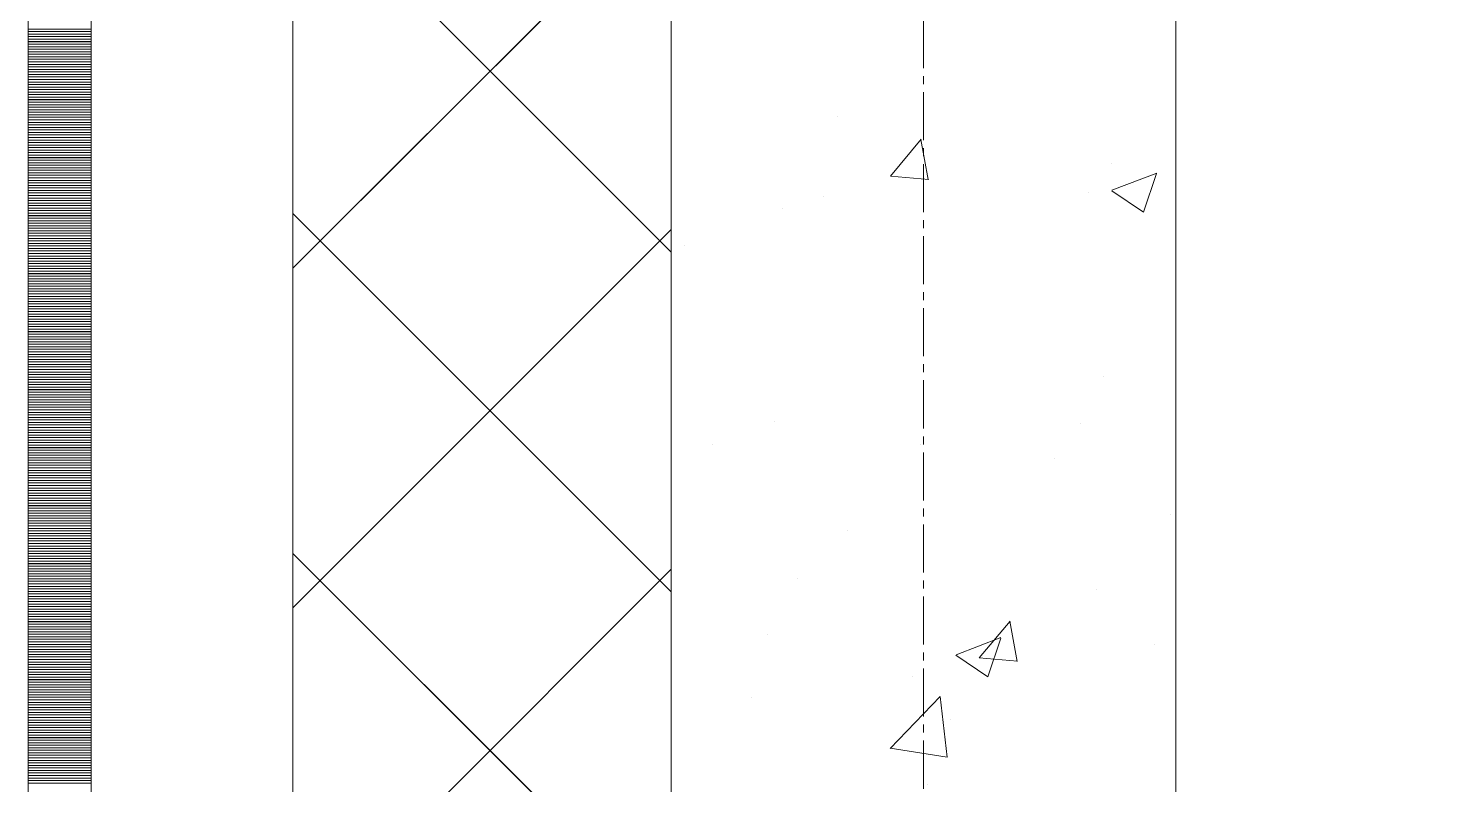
# Model space of a CAD drawing. Header units: millimetres. Extents: x 470010 to 1231400, y -134005 to 421770.
# Drawn here: x 806168 to 806726, y 166480 to 166780 of the extents above; entities that cross this region are included whole.
import ezdxf
from ezdxf.enums import TextEntityAlignment as Align

# ---------------------------------------------------------------- set-up
doc = ezdxf.new("R2010")
doc.units = ezdxf.units.MM
doc.linetypes.add('CENTER2', pattern=[28.575, 19.05, -3.175, 3.175, -3.175])
doc.linetypes.add('DASHED', pattern=[19.05, 12.7, -6.35])
doc.layers.get('Defpoints').update_dxf_attribs({"color": 140})
doc.layers.add('АР_Делит', color=120, linetype='Continuous', lineweight=0, plot=False)
for name, color, linetype, lineweight in [('АР_Стены ПЕНОблок', 52, 'Continuous', 20), ('АР_Тонкая', 254, 'Continuous', 5), ('АР_Утеплитель', 31, 'Continuous', 0), ('АР_Штриховка', 8, 'Continuous', 0)]:
    doc.layers.add(name, color=color, linetype=linetype, lineweight=lineweight)
doc.layers.add('РД_Оси_100', color=7, linetype='Continuous', lineweight=0, true_color=0x525252)
doc.styles.add('style1', font='ARIALN.TTF')

# ---------------------------------------------------------------- blocks, each defined once
blk = doc.blocks.new('СОШ_2200_АР_ОСИ_М100_28.05.24')
at = {"layer": 'АР_Делит', "color": 251, "linetype": 'DASHED', "true_color": 0x636466}
blk.add_lwpolyline([(114955, 135155), (114955, -355), (93595.036, -355), (93595.036, 13855), (94145, 13855), (94145, 68320), (66055, 68320), (66055, 13857.73), (83455, 13857.73), (83455, -355), (45245, -355), (45245, 13145), (44695, 13145), (44695, 26755), (45245, 26755), (45245, 68320), (20455, 68320), (20455, 26755), (27955, 26755), (27955, 13145), (-355, 13145), (-355, 100855)], dxfattribs=at)
at = {"layer": 'РД_Оси_100', "color": 251, "linetype": 'CENTER2', "true_color": 0x636466}
blk.add_line((0, -6155), (0, 139938.679), dxfattribs=at)
blk = doc.blocks.new('A$C9108343f')
at = {"layer": 'АР_Стены ПЕНОблок', "color": 18, "linetype": 'Continuous', "lineweight": 20, "true_color": 0x000000}
for p, q in [((140704.09, 313879.49), (140704.09, 237679.49)), ((140904.09, 237679.49), (140904.09, 313879.49))]:
    blk.add_line(p, q, dxfattribs=at)
at = {"layer": 'АР_Тонкая', "color": 18, "linetype": 'Continuous', "lineweight": 5, "true_color": 0x000000}
for p, q in [((140449.09, 313879.49), (140449.09, 237679.49)), ((140474.09, 313879.49), (140474.09, 237679.49)), ((140474.09, 237679.49), (140474.09, 313879.49)), ((140554.09, 237679.49), (140554.09, 313879.49))]:
    blk.add_line(p, q, dxfattribs=at)
at = {"layer": 'АР_Утеплитель', "color": 18, "linetype": 'Continuous', "lineweight": 0, "true_color": 0x000000}
for p, q in [((140554.09, 313879.49), (140554.09, 237679.49)), ((140704.09, 237679.49), (140704.09, 313879.49))]:
    blk.add_line(p, q, dxfattribs=at)
at = {"layer": 'АР_Штриховка', "color": 18, "linetype": 'Continuous', "lineweight": 0, "true_color": 0x000000}
for p, q in [((140704.09, 267057.74), (140554.09, 267207.74)), ((140554.09, 267051.45), (140704.09, 267201.45)), ((140449.09, 267146.24), (140474.09, 267146.24)), ((140449.09, 267145.24), (140474.09, 267145.24)), ((140449.09, 267144.24), (140474.09, 267144.24)), ((140449.09, 267143.24), (140474.09, 267143.24)), ((140449.09, 267142.24), (140474.09, 267142.24)), ((140449.09, 267141.24), (140474.09, 267141.24)), ((140449.09, 267140.24), (140474.09, 267140.24)), ((140449.09, 267139.24), (140474.09, 267139.24)), ((140449.09, 267138.24), (140474.09, 267138.24)), ((140449.09, 267137.24), (140474.09, 267137.24)), ((140449.09, 267136.24), (140474.09, 267136.24)), ((140449.09, 267135.24), (140474.09, 267135.24)), ((140449.09, 267134.24), (140474.09, 267134.24)), ((140449.09, 267133.24), (140474.09, 267133.24)), ((140449.09, 267132.24), (140474.09, 267132.24)), ((140449.09, 267131.24), (140474.09, 267131.24)), ((140449.09, 267130.24), (140474.09, 267130.24)), ((140449.09, 267129.24), (140474.09, 267129.24)), ((140449.09, 267128.24), (140474.09, 267128.24)), ((140449.09, 267127.24), (140474.09, 267127.24)), ((140449.09, 267126.24), (140474.09, 267126.24)), ((140449.09, 267125.24), (140474.09, 267125.24)), ((140449.09, 267124.24), (140474.09, 267124.24)), ((140449.09, 267123.24), (140474.09, 267123.24)), ((140449.09, 267122.24), (140474.09, 267122.24)), ((140449.09, 267121.24), (140474.09, 267121.24)), ((140449.09, 267120.24), (140474.09, 267120.24)), ((140449.09, 267119.24), (140474.09, 267119.24)), ((140449.09, 267118.24), (140474.09, 267118.24)), ((140449.09, 267117.24), (140474.09, 267117.24)), ((140449.09, 267116.24), (140474.09, 267116.24)), ((140449.09, 267115.24), (140474.09, 267115.24)), ((140449.09, 267114.24), (140474.09, 267114.24)), ((140449.09, 267113.24), (140474.09, 267113.24)), ((140449.09, 267112.24), (140474.09, 267112.24)), ((140449.09, 267111.24), (140474.09, 267111.24)), ((140769.95, 267111.45), (140769.95, 267111.45)), ((140449.09, 267110.24), (140474.09, 267110.24)), ((140449.09, 267109.24), (140474.09, 267109.24)), ((140449.09, 267108.24), (140474.09, 267108.24)), ((140449.09, 267107.24), (140474.09, 267107.24)), ((140449.09, 267106.24), (140474.09, 267106.24)), ((140449.09, 267105.24), (140474.09, 267105.24)), ((140449.09, 267104.24), (140474.09, 267104.24)), ((140449.09, 267103.24), (140474.09, 267103.24)), ((140449.09, 267102.24), (140474.09, 267102.24)), ((140449.09, 267101.24), (140474.09, 267101.24)), ((140449.09, 267100.24), (140474.09, 267100.24)), ((140790.98, 267087.92), (140803.22, 267102.52)), ((140805.98, 267086.55), (140803.04, 267102.47)), ((140449.09, 267099.24), (140474.09, 267099.24)), ((140449.09, 267098.24), (140474.09, 267098.24)), ((140449.09, 267097.24), (140474.09, 267097.24)), ((140449.09, 267096.24), (140474.09, 267096.24)), ((140449.09, 267095.24), (140474.09, 267095.24)), ((140449.09, 267094.24), (140474.09, 267094.24)), ((140449.09, 267093.24), (140474.09, 267093.24)), ((140449.09, 267092.24), (140474.09, 267092.24)), ((140449.09, 267091.24), (140474.09, 267091.24)), ((140449.09, 267090.24), (140474.09, 267090.24)), ((140449.09, 267089.24), (140474.09, 267089.24)), ((140878.67, 267093), (140878.67, 267093)), ((140878.82, 267082.29), (140896.61, 267089.12)), ((140891.38, 267073.57), (140896.53, 267088.92)), ((140449.09, 267088.24), (140474.09, 267088.24)), ((140449.09, 267087.24), (140474.09, 267087.24)), ((140449.09, 267086.24), (140474.09, 267086.24)), ((140449.09, 267085.24), (140474.09, 267085.24)), ((140449.09, 267084.24), (140474.09, 267084.24)), ((140449.09, 267083.24), (140474.09, 267083.24)), ((140790.98, 267087.91), (140806.16, 267086.58)), ((140449.09, 267082.24), (140474.09, 267082.24)), ((140449.09, 267081.24), (140474.09, 267081.24)), ((140449.09, 267080.24), (140474.09, 267080.24)), ((140449.09, 267079.24), (140474.09, 267079.24)), ((140449.09, 267078.24), (140474.09, 267078.24)), ((140764.49, 267079.87), (140764.49, 267079.87)), ((140869.58, 267081.55), (140869.58, 267081.55)), ((140878.74, 267082.09), (140891.37, 267073.57)), ((140449.09, 267077.24), (140474.09, 267077.24)), ((140449.09, 267076.24), (140474.09, 267076.24)), ((140449.09, 267075.24), (140474.09, 267075.24)), ((140449.09, 267074.24), (140474.09, 267074.24)), ((140449.09, 267073.24), (140474.09, 267073.24)), ((140449.09, 267072.24), (140474.09, 267072.24)), ((140704.09, 266923.04), (140554.09, 267073.04)), ((140748.26, 267075.11), (140748.26, 267075.11)), ((140449.09, 267071.24), (140474.09, 267071.24)), ((140449.09, 267070.24), (140474.09, 267070.24)), ((140449.09, 267069.24), (140474.09, 267069.24)), ((140449.09, 267068.24), (140474.09, 267068.24)), ((140449.09, 267067.24), (140474.09, 267067.24)), ((140554.09, 266916.75), (140704.09, 267066.75)), ((140449.09, 267066.24), (140474.09, 267066.24)), ((140449.09, 267065.24), (140474.09, 267065.24)), ((140449.09, 267064.24), (140474.09, 267064.24)), ((140449.09, 267063.24), (140474.09, 267063.24)), ((140449.09, 267062.24), (140474.09, 267062.24)), ((140449.09, 267061.24), (140474.09, 267061.24)), ((140449.09, 267060.24), (140474.09, 267060.24)), ((140449.09, 267059.24), (140474.09, 267059.24)), ((140449.09, 267058.24), (140474.09, 267058.24)), ((140449.09, 267057.24), (140474.09, 267057.24)), ((140449.09, 267056.24), (140474.09, 267056.24)), ((140709.17, 267060.43), (140709.17, 267060.43)), ((140449.09, 267055.24), (140474.09, 267055.24)), ((140449.09, 267054.24), (140474.09, 267054.24)), ((140449.09, 267053.24), (140474.09, 267053.24)), ((140449.09, 267052.24), (140474.09, 267052.24)), ((140449.09, 267051.24), (140474.09, 267051.24)), ((140449.09, 267050.24), (140474.09, 267050.24)), ((140449.09, 267049.24), (140474.09, 267049.24)), ((140449.09, 267048.24), (140474.09, 267048.24)), ((140449.09, 267047.24), (140474.09, 267047.24)), ((140449.09, 267046.24), (140474.09, 267046.24)), ((140449.09, 267045.24), (140474.09, 267045.24)), ((140449.09, 267044.24), (140474.09, 267044.24)), ((140449.09, 267043.24), (140474.09, 267043.24)), ((140449.09, 267042.24), (140474.09, 267042.24)), ((140449.09, 267041.24), (140474.09, 267041.24)), ((140449.09, 267040.24), (140474.09, 267040.24)), ((140449.09, 267039.24), (140474.09, 267039.24)), ((140449.09, 267038.24), (140474.09, 267038.24)), ((140449.09, 267037.24), (140474.09, 267037.24)), ((140449.09, 267036.24), (140474.09, 267036.24)), ((140449.09, 267035.24), (140474.09, 267035.24)), ((140449.09, 267034.24), (140474.09, 267034.24)), ((140449.09, 267033.24), (140474.09, 267033.24)), ((140449.09, 267032.24), (140474.09, 267032.24)), ((140449.09, 267031.24), (140474.09, 267031.24)), ((140449.09, 267030.24), (140474.09, 267030.24)), ((140449.09, 267029.24), (140474.09, 267029.24)), ((140449.09, 267028.24), (140474.09, 267028.24)), ((140449.09, 267027.24), (140474.09, 267027.24)), ((140449.09, 267026.24), (140474.09, 267026.24)), ((140449.09, 267025.24), (140474.09, 267025.24)), ((140449.09, 267024.24), (140474.09, 267024.24)), ((140449.09, 267023.24), (140474.09, 267023.24)), ((140449.09, 267022.24), (140474.09, 267022.24)), ((140449.09, 267021.24), (140474.09, 267021.24)), ((140449.09, 267020.24), (140474.09, 267020.24)), ((140449.09, 267019.24), (140474.09, 267019.24)), ((140449.09, 267018.24), (140474.09, 267018.24)), ((140449.09, 267017.24), (140474.09, 267017.24)), ((140449.09, 267016.24), (140474.09, 267016.24)), ((140449.09, 267015.24), (140474.09, 267015.24)), ((140449.09, 267014.24), (140474.09, 267014.24)), ((140449.09, 267013.24), (140474.09, 267013.24)), ((140449.09, 267012.24), (140474.09, 267012.24)), ((140449.09, 267011.24), (140474.09, 267011.24)), ((140449.09, 267010.24), (140474.09, 267010.24)), ((140449.09, 267009.24), (140474.09, 267009.24)), ((140449.09, 267008.24), (140474.09, 267008.24)), ((140449.09, 267007.24), (140474.09, 267007.24)), ((140449.09, 267006.24), (140474.09, 267006.24)), ((140449.09, 267005.24), (140474.09, 267005.24)), ((140875.58, 267008.44), (140875.58, 267008.44)), ((140449.09, 267004.24), (140474.09, 267004.24)), ((140449.09, 267003.24), (140474.09, 267003.24)), ((140449.09, 267002.24), (140474.09, 267002.24)), ((140449.09, 267001.24), (140474.09, 267001.24)), ((140449.09, 267000.24), (140474.09, 267000.24)), ((140449.09, 266999.24), (140474.09, 266999.24)), ((140449.09, 266998.24), (140474.09, 266998.24)), ((140449.09, 266997.24), (140474.09, 266997.24)), ((140449.09, 266996.24), (140474.09, 266996.24)), ((140449.09, 266995.24), (140474.09, 266995.24)), ((140449.09, 266994.24), (140474.09, 266994.24)), ((140449.09, 266993.24), (140474.09, 266993.24)), ((140449.09, 266992.24), (140474.09, 266992.24)), ((140449.09, 266991.24), (140474.09, 266991.24)), ((140449.09, 266990.24), (140474.09, 266990.24)), ((140449.09, 266989.24), (140474.09, 266989.24)), ((140745.17, 266990.56), (140745.17, 266990.56)), ((140866.35, 266989.74), (140866.35, 266989.74)), ((140449.09, 266988.24), (140474.09, 266988.24)), ((140449.09, 266987.24), (140474.09, 266987.24)), ((140449.09, 266986.24), (140474.09, 266986.24)), ((140449.09, 266985.24), (140474.09, 266985.24)), ((140449.09, 266984.24), (140474.09, 266984.24)), ((140449.09, 266983.24), (140474.09, 266983.24)), ((140449.09, 266982.24), (140474.09, 266982.24)), ((140449.09, 266981.24), (140474.09, 266981.24)), ((140449.09, 266980.24), (140474.09, 266980.24)), ((140449.09, 266979.24), (140474.09, 266979.24)), ((140449.09, 266978.24), (140474.09, 266978.24)), ((140449.09, 266977.24), (140474.09, 266977.24)), ((140720.49, 266981.66), (140720.49, 266981.66)), ((140802.76, 266981.37), (140802.76, 266981.37)), ((140449.09, 266976.24), (140474.09, 266976.24)), ((140449.09, 266975.24), (140474.09, 266975.24)), ((140449.09, 266974.24), (140474.09, 266974.24)), ((140449.09, 266973.24), (140474.09, 266973.24)), ((140449.09, 266972.24), (140474.09, 266972.24)), ((140856.08, 266975.93), (140856.08, 266975.93)), ((140449.09, 266971.24), (140474.09, 266971.24)), ((140449.09, 266970.24), (140474.09, 266970.24)), ((140449.09, 266969.24), (140474.09, 266969.24)), ((140449.09, 266968.24), (140474.09, 266968.24)), ((140449.09, 266967.24), (140474.09, 266967.24)), ((140449.09, 266966.24), (140474.09, 266966.24)), ((140449.09, 266965.24), (140474.09, 266965.24)), ((140449.09, 266964.24), (140474.09, 266964.24)), ((140449.09, 266963.24), (140474.09, 266963.24)), ((140449.09, 266962.24), (140474.09, 266962.24)), ((140449.09, 266961.24), (140474.09, 266961.24)), ((140449.09, 266960.24), (140474.09, 266960.24)), ((140449.09, 266959.24), (140474.09, 266959.24)), ((140449.09, 266958.24), (140474.09, 266958.24)), ((140449.09, 266957.24), (140474.09, 266957.24)), ((140449.09, 266956.24), (140474.09, 266956.24)), ((140449.09, 266955.24), (140474.09, 266955.24)), ((140449.09, 266954.24), (140474.09, 266954.24)), ((140449.09, 266953.24), (140474.09, 266953.24)), ((140449.09, 266952.24), (140474.09, 266952.24)), ((140449.09, 266951.24), (140474.09, 266951.24)), ((140449.09, 266950.24), (140474.09, 266950.24)), ((140902.13, 266953.74), (140902.13, 266953.74)), ((140449.09, 266949.24), (140474.09, 266949.24)), ((140449.09, 266948.24), (140474.09, 266948.24)), ((140449.09, 266947.24), (140474.09, 266947.24)), ((140449.09, 266946.24), (140474.09, 266946.24)), ((140449.09, 266945.24), (140474.09, 266945.24)), ((140449.09, 266944.24), (140474.09, 266944.24)), ((140774.04, 266947.54), (140774.04, 266947.54)), ((140449.09, 266943.24), (140474.09, 266943.24)), ((140449.09, 266942.24), (140474.09, 266942.24)), ((140449.09, 266941.24), (140474.09, 266941.24)), ((140449.09, 266940.24), (140474.09, 266940.24)), ((140449.09, 266939.24), (140474.09, 266939.24)), ((140449.09, 266938.24), (140474.09, 266938.24)), ((140704.09, 266788.33), (140554.09, 266938.33)), ((140449.09, 266937.24), (140474.09, 266937.24)), ((140449.09, 266936.24), (140474.09, 266936.24)), ((140449.09, 266935.24), (140474.09, 266935.24)), ((140449.09, 266934.24), (140474.09, 266934.24)), ((140449.09, 266933.24), (140474.09, 266933.24)), ((140449.09, 266932.24), (140474.09, 266932.24)), ((140449.09, 266931.24), (140474.09, 266931.24)), ((140449.09, 266930.24), (140474.09, 266930.24)), ((140449.09, 266929.24), (140474.09, 266929.24)), ((140449.09, 266928.24), (140474.09, 266928.24)), ((140449.09, 266927.24), (140474.09, 266927.24)), ((140554.09, 266782.05), (140704.09, 266932.05)), ((140754, 266928.32), (140754, 266928.32)), ((140449.09, 266926.24), (140474.09, 266926.24)), ((140449.09, 266925.24), (140474.09, 266925.24)), ((140449.09, 266924.24), (140474.09, 266924.24)), ((140449.09, 266923.24), (140474.09, 266923.24)), ((140449.09, 266922.24), (140474.09, 266922.24)), ((140872.49, 266923.89), (140872.49, 266923.89)), ((140449.09, 266921.24), (140474.09, 266921.24)), ((140449.09, 266920.24), (140474.09, 266920.24)), ((140449.09, 266919.24), (140474.09, 266919.24)), ((140449.09, 266918.24), (140474.09, 266918.24)), ((140449.09, 266917.24), (140474.09, 266917.24)), ((140449.09, 266916.24), (140474.09, 266916.24)), ((140449.09, 266915.24), (140474.09, 266915.24)), ((140449.09, 266914.24), (140474.09, 266914.24)), ((140449.09, 266913.24), (140474.09, 266913.24)), ((140449.09, 266912.24), (140474.09, 266912.24)), ((140449.09, 266911.24), (140474.09, 266911.24)), ((140449.09, 266910.24), (140474.09, 266910.24)), ((140826.22, 266896.87), (140838.47, 266911.46)), ((140841.22, 266895.49), (140838.28, 266911.42)), ((140449.09, 266909.24), (140474.09, 266909.24)), ((140449.09, 266908.24), (140474.09, 266908.24)), ((140449.09, 266907.24), (140474.09, 266907.24)), ((140449.09, 266906.24), (140474.09, 266906.24)), ((140449.09, 266905.24), (140474.09, 266905.24)), ((140742.08, 266906), (140742.08, 266906)), ((140817.02, 266898.1), (140834.81, 266904.93)), ((140829.58, 266889.38), (140834.73, 266904.73)), ((140449.09, 266904.24), (140474.09, 266904.24)), ((140449.09, 266903.24), (140474.09, 266903.24)), ((140449.09, 266902.24), (140474.09, 266902.24)), ((140449.09, 266901.24), (140474.09, 266901.24)), ((140449.09, 266900.24), (140474.09, 266900.24)), ((140449.09, 266899.24), (140474.09, 266899.24)), ((140895.73, 266902.23), (140895.73, 266902.23)), ((140449.09, 266898.24), (140474.09, 266898.24)), ((140449.09, 266897.24), (140474.09, 266897.24)), ((140449.09, 266896.24), (140474.09, 266896.24)), ((140449.09, 266895.24), (140474.09, 266895.24)), ((140449.09, 266894.24), (140474.09, 266894.24)), ((140816.93, 266897.9), (140829.57, 266889.38)), ((140826.22, 266896.86), (140841.4, 266895.53)), ((140449.09, 266893.24), (140474.09, 266893.24)), ((140449.09, 266892.24), (140474.09, 266892.24)), ((140449.09, 266891.24), (140474.09, 266891.24)), ((140449.09, 266890.24), (140474.09, 266890.24)), ((140449.09, 266889.24), (140474.09, 266889.24)), ((140449.09, 266888.24), (140474.09, 266888.24)), ((140799.53, 266889.56), (140799.53, 266889.56)), ((140449.09, 266887.24), (140474.09, 266887.24)), ((140449.09, 266886.24), (140474.09, 266886.24)), ((140449.09, 266885.24), (140474.09, 266885.24)), ((140449.09, 266884.24), (140474.09, 266884.24)), ((140449.09, 266883.24), (140474.09, 266883.24)), ((140449.09, 266882.24), (140474.09, 266882.24)), ((140449.09, 266881.24), (140474.09, 266881.24)), ((140449.09, 266880.24), (140474.09, 266880.24)), ((140449.09, 266879.24), (140474.09, 266879.24)), ((140449.09, 266878.24), (140474.09, 266878.24)), ((140449.09, 266877.24), (140474.09, 266877.24)), ((140735.94, 266881.19), (140735.94, 266881.19)), ((140790.9, 266861), (140810.68, 266881.62)), ((140813.46, 266857.49), (140810.66, 266881.61)), ((140449.09, 266876.24), (140474.09, 266876.24)), ((140449.09, 266875.24), (140474.09, 266875.24)), ((140449.09, 266874.24), (140474.09, 266874.24)), ((140449.09, 266873.24), (140474.09, 266873.24)), ((140449.09, 266872.24), (140474.09, 266872.24)), ((140449.09, 266871.24), (140474.09, 266871.24)), ((140814.86, 266872.55), (140814.86, 266872.55)), ((140449.09, 266870.24), (140474.09, 266870.24)), ((140449.09, 266869.24), (140474.09, 266869.24)), ((140449.09, 266868.24), (140474.09, 266868.24)), ((140449.09, 266867.24), (140474.09, 266867.24)), ((140449.09, 266866.24), (140474.09, 266866.24)), ((140449.09, 266865.24), (140474.09, 266865.24)), ((140449.09, 266864.24), (140474.09, 266864.24)), ((140449.09, 266863.24), (140474.09, 266863.24)), ((140449.09, 266862.24), (140474.09, 266862.24)), ((140449.09, 266861.24), (140474.09, 266861.24)), ((140449.09, 266860.24), (140474.09, 266860.24)), ((140790.88, 266861.04), (140813.47, 266857.54)), ((140449.09, 266859.24), (140474.09, 266859.24)), ((140449.09, 266858.24), (140474.09, 266858.24)), ((140449.09, 266857.24), (140474.09, 266857.24)), ((140449.09, 266856.24), (140474.09, 266856.24)), ((140449.09, 266855.24), (140474.09, 266855.24)), ((140449.09, 266854.24), (140474.09, 266854.24)), ((140449.09, 266853.24), (140474.09, 266853.24)), ((140449.09, 266852.24), (140474.09, 266852.24)), ((140449.09, 266851.24), (140474.09, 266851.24)), ((140449.09, 266850.24), (140474.09, 266850.24)), ((140449.09, 266849.24), (140474.09, 266849.24)), ((140449.09, 266848.24), (140474.09, 266848.24)), ((140449.09, 266847.24), (140474.09, 266847.24)), ((140805.55, 266846.82), (140805.55, 266846.82))]:
    blk.add_line(p, q, dxfattribs=at)
at = {"layer": 'РД_Оси_100'}
blk.add_blockref('СОШ_2200_АР_ОСИ_М100_28.05.24', (140804.09, 223079.49), dxfattribs=at)
at = {"layer": 'Defpoints', "color": 18, "true_color": 0x000000, "style": 'style1'}
for p in [(143949.34, 316089.12), (143974.98, 281639.5), (143890.4, 273244.71), (143839.99, 264276.81), (143967.75, 254892.38), (12251.96, 104178.14), (12382.58, 96023.14)]:
    blk.add_attdef('АР-ПОМЕЩЕНИЕ:НАИМЕНОВАНИЕ', text='', height=100, dxfattribs=at).set_placement(p, align=Align.MIDDLE)
at = {"layer": 'Defpoints', "color": 18, "true_color": 0x000000, "style": 'style1', "flags": 8}
for p in [(143951.3, 279099.09), (143848.34, 269251.11), (143875.33, 260094.25), (144049.74, 250824.7), (163419.28, 238153.36), (155897.46, 237965.97), (183037.2, 237965.97), (143342.94, 237876.19)]:
    blk.add_attdef('АР-ПОМЕЩЕНИЕ:НАИМЕНОВАНИЕ', text='', height=100, dxfattribs=at).set_placement(p, align=Align.MIDDLE)

msp = doc.modelspace()

# ---------------------------------------------------------------- linework, layer by layer
at = {"layer": 'АР_Стены ПЕНОблок', "color": 18, "linetype": 'Continuous', "lineweight": 20, "true_color": 0x000000}
for p, q in [((806422.706, 213513.251), (806422.706, 137313.251)), ((806622.706, 137313.251), (806622.706, 213513.251))]:
    msp.add_line(p, q, dxfattribs=at)
at = {"layer": 'АР_Тонкая', "color": 18, "linetype": 'Continuous', "lineweight": 5, "true_color": 0x000000}
for p, q in [((806167.706, 213513.251), (806167.706, 137313.251)), ((806192.706, 213513.251), (806192.706, 137313.251)), ((806192.706, 137313.251), (806192.706, 213513.251)), ((806272.706, 137313.251), (806272.706, 213513.251))]:
    msp.add_line(p, q, dxfattribs=at)
at = {"layer": 'АР_Утеплитель', "color": 18, "linetype": 'Continuous', "lineweight": 0, "true_color": 0x000000}
for p, q in [((806272.706, 213513.251), (806272.706, 137313.251)), ((806422.706, 137313.251), (806422.706, 213513.251))]:
    msp.add_line(p, q, dxfattribs=at)
at = {"layer": 'АР_Штриховка', "color": 18, "linetype": 'Continuous', "lineweight": 0, "true_color": 0x000000}
for p, q in [((806422.706, 166691.5), (806272.706, 166841.5)), ((806272.706, 166685.213), (806422.706, 166835.213)), ((806167.706, 166780), (806192.706, 166780)), ((806167.706, 166779), (806192.706, 166779)), ((806167.706, 166778), (806192.706, 166778)), ((806167.706, 166777), (806192.706, 166777)), ((806167.706, 166776), (806192.706, 166776)), ((806167.706, 166775), (806192.706, 166775)), ((806167.706, 166774), (806192.706, 166774)), ((806167.706, 166773), (806192.706, 166773)), ((806167.706, 166772), (806192.706, 166772)), ((806167.706, 166771), (806192.706, 166771)), ((806167.706, 166770), (806192.706, 166770)), ((806167.706, 166769), (806192.706, 166769)), ((806167.706, 166768), (806192.706, 166768)), ((806167.706, 166767), (806192.706, 166767)), ((806167.706, 166766), (806192.706, 166766)), ((806167.706, 166765), (806192.706, 166765)), ((806167.706, 166764), (806192.706, 166764)), ((806167.706, 166763), (806192.706, 166763)), ((806167.706, 166762), (806192.706, 166762)), ((806167.706, 166761), (806192.706, 166761)), ((806167.706, 166760), (806192.706, 166760)), ((806167.706, 166759), (806192.706, 166759)), ((806167.706, 166758), (806192.706, 166758)), ((806167.706, 166757), (806192.706, 166757)), ((806167.706, 166756), (806192.706, 166756)), ((806167.706, 166755), (806192.706, 166755)), ((806167.706, 166754), (806192.706, 166754)), ((806167.706, 166753), (806192.706, 166753)), ((806167.706, 166752), (806192.706, 166752)), ((806167.706, 166751), (806192.706, 166751)), ((806167.706, 166750), (806192.706, 166750)), ((806167.706, 166749), (806192.706, 166749)), ((806167.706, 166748), (806192.706, 166748)), ((806167.706, 166747), (806192.706, 166747)), ((806167.706, 166746), (806192.706, 166746)), ((806167.706, 166745), (806192.706, 166745)), ((806167.706, 166744), (806192.706, 166744)), ((806167.706, 166743), (806192.706, 166743)), ((806167.706, 166742), (806192.706, 166742)), ((806167.706, 166741), (806192.706, 166741)), ((806167.706, 166740), (806192.706, 166740)), ((806167.706, 166739), (806192.706, 166739)), ((806167.706, 166738), (806192.706, 166738)), ((806167.706, 166737), (806192.706, 166737)), ((806167.706, 166736), (806192.706, 166736)), ((806167.706, 166735), (806192.706, 166735)), ((806167.706, 166734), (806192.706, 166734)), ((806167.706, 166733), (806192.706, 166733)), ((806167.706, 166732), (806192.706, 166732)), ((806167.706, 166731), (806192.706, 166731)), ((806509.59, 166721.681), (806521.835, 166736.274)), ((806524.589, 166720.309), (806521.652, 166736.23)), ((806167.706, 166730), (806192.706, 166730)), ((806167.706, 166729), (806192.706, 166729)), ((806167.706, 166728), (806192.706, 166728)), ((806167.706, 166727), (806192.706, 166727)), ((806167.706, 166726), (806192.706, 166726)), ((806167.706, 166725), (806192.706, 166725)), ((806167.706, 166724), (806192.706, 166724)), ((806167.706, 166723), (806192.706, 166723)), ((806167.706, 166722), (806192.706, 166722)), ((806167.706, 166721), (806192.706, 166721)), ((806167.706, 166720), (806192.706, 166720)), ((806509.589, 166721.671), (806524.771, 166720.343)), ((806597.436, 166716.046), (806615.221, 166722.873)), ((806609.99, 166707.326), (806615.14, 166722.675)), ((806167.706, 166719), (806192.706, 166719)), ((806167.706, 166718), (806192.706, 166718)), ((806167.706, 166717), (806192.706, 166717)), ((806167.706, 166716), (806192.706, 166716)), ((806167.706, 166715), (806192.706, 166715)), ((806597.348, 166715.85), (806609.982, 166707.328)), ((806167.706, 166714), (806192.706, 166714)), ((806167.706, 166713), (806192.706, 166713)), ((806167.706, 166712), (806192.706, 166712)), ((806167.706, 166711), (806192.706, 166711)), ((806167.706, 166710), (806192.706, 166710)), ((806167.706, 166709), (806192.706, 166709)), ((806167.706, 166708), (806192.706, 166708)), ((806167.706, 166707), (806192.706, 166707)), ((806167.706, 166706), (806192.706, 166706)), ((806167.706, 166705), (806192.706, 166705)), ((806167.706, 166704), (806192.706, 166704)), ((806422.706, 166556.796), (806272.706, 166706.796)), ((806167.706, 166703), (806192.706, 166703)), ((806167.706, 166702), (806192.706, 166702)), ((806167.706, 166701), (806192.706, 166701)), ((806167.706, 166700), (806192.706, 166700)), ((806167.706, 166699), (806192.706, 166699)), ((806167.706, 166698), (806192.706, 166698)), ((806272.706, 166550.509), (806422.706, 166700.509)), ((806167.706, 166697), (806192.706, 166697)), ((806167.706, 166696), (806192.706, 166696)), ((806167.706, 166695), (806192.706, 166695)), ((806167.706, 166694), (806192.706, 166694)), ((806167.706, 166693), (806192.706, 166693)), ((806167.706, 166692), (806192.706, 166692)), ((806167.706, 166691), (806192.706, 166691)), ((806167.706, 166690), (806192.706, 166690)), ((806167.706, 166689), (806192.706, 166689)), ((806167.706, 166688), (806192.706, 166688)), ((806167.706, 166687), (806192.706, 166687)), ((806167.706, 166686), (806192.706, 166686)), ((806167.706, 166685), (806192.706, 166685)), ((806167.706, 166684), (806192.706, 166684)), ((806167.706, 166683), (806192.706, 166683)), ((806167.706, 166682), (806192.706, 166682)), ((806167.706, 166681), (806192.706, 166681)), ((806167.706, 166680), (806192.706, 166680)), ((806167.706, 166679), (806192.706, 166679)), ((806167.706, 166678), (806192.706, 166678)), ((806167.706, 166677), (806192.706, 166677)), ((806167.706, 166676), (806192.706, 166676)), ((806167.706, 166675), (806192.706, 166675)), ((806167.706, 166674), (806192.706, 166674)), ((806167.706, 166673), (806192.706, 166673)), ((806167.706, 166672), (806192.706, 166672)), ((806167.706, 166671), (806192.706, 166671)), ((806167.706, 166670), (806192.706, 166670)), ((806167.706, 166669), (806192.706, 166669)), ((806167.706, 166668), (806192.706, 166668)), ((806167.706, 166667), (806192.706, 166667)), ((806167.706, 166666), (806192.706, 166666)), ((806167.706, 166665), (806192.706, 166665)), ((806167.706, 166664), (806192.706, 166664)), ((806167.706, 166663), (806192.706, 166663)), ((806167.706, 166662), (806192.706, 166662)), ((806167.706, 166661), (806192.706, 166661)), ((806167.706, 166660), (806192.706, 166660)), ((806167.706, 166659), (806192.706, 166659)), ((806167.706, 166658), (806192.706, 166658)), ((806167.706, 166657), (806192.706, 166657)), ((806167.706, 166656), (806192.706, 166656)), ((806167.706, 166655), (806192.706, 166655)), ((806167.706, 166654), (806192.706, 166654)), ((806167.706, 166653), (806192.706, 166653)), ((806167.706, 166652), (806192.706, 166652)), ((806167.706, 166651), (806192.706, 166651)), ((806167.706, 166650), (806192.706, 166650)), ((806167.706, 166649), (806192.706, 166649)), ((806167.706, 166648), (806192.706, 166648)), ((806167.706, 166647), (806192.706, 166647)), ((806167.706, 166646), (806192.706, 166646)), ((806167.706, 166645), (806192.706, 166645)), ((806167.706, 166644), (806192.706, 166644)), ((806167.706, 166643), (806192.706, 166643)), ((806167.706, 166642), (806192.706, 166642)), ((806167.706, 166641), (806192.706, 166641)), ((806167.706, 166640), (806192.706, 166640)), ((806167.706, 166639), (806192.706, 166639)), ((806167.706, 166638), (806192.706, 166638)), ((806167.706, 166637), (806192.706, 166637)), ((806167.706, 166636), (806192.706, 166636)), ((806167.706, 166635), (806192.706, 166635)), ((806167.706, 166634), (806192.706, 166634)), ((806167.706, 166633), (806192.706, 166633)), ((806167.706, 166632), (806192.706, 166632)), ((806167.706, 166631), (806192.706, 166631)), ((806167.706, 166630), (806192.706, 166630)), ((806167.706, 166629), (806192.706, 166629)), ((806167.706, 166628), (806192.706, 166628)), ((806167.706, 166627), (806192.706, 166627)), ((806167.706, 166626), (806192.706, 166626)), ((806167.706, 166625), (806192.706, 166625)), ((806167.706, 166624), (806192.706, 166624)), ((806167.706, 166623), (806192.706, 166623)), ((806167.706, 166622), (806192.706, 166622)), ((806167.706, 166621), (806192.706, 166621)), ((806167.706, 166620), (806192.706, 166620)), ((806167.706, 166619), (806192.706, 166619)), ((806167.706, 166618), (806192.706, 166618)), ((806167.706, 166617), (806192.706, 166617)), ((806167.706, 166616), (806192.706, 166616)), ((806167.706, 166615), (806192.706, 166615)), ((806167.706, 166614), (806192.706, 166614)), ((806167.706, 166613), (806192.706, 166613)), ((806167.706, 166612), (806192.706, 166612)), ((806167.706, 166611), (806192.706, 166611)), ((806167.706, 166610), (806192.706, 166610)), ((806167.706, 166609), (806192.706, 166609)), ((806167.706, 166608), (806192.706, 166608)), ((806167.706, 166607), (806192.706, 166607)), ((806167.706, 166606), (806192.706, 166606)), ((806167.706, 166605), (806192.706, 166605)), ((806167.706, 166604), (806192.706, 166604)), ((806167.706, 166603), (806192.706, 166603)), ((806167.706, 166602), (806192.706, 166602)), ((806167.706, 166601), (806192.706, 166601)), ((806167.706, 166600), (806192.706, 166600)), ((806167.706, 166599), (806192.706, 166599)), ((806167.706, 166598), (806192.706, 166598)), ((806167.706, 166597), (806192.706, 166597)), ((806167.706, 166596), (806192.706, 166596)), ((806167.706, 166595), (806192.706, 166595)), ((806167.706, 166594), (806192.706, 166594)), ((806167.706, 166593), (806192.706, 166593)), ((806167.706, 166592), (806192.706, 166592)), ((806167.706, 166591), (806192.706, 166591)), ((806167.706, 166590), (806192.706, 166590)), ((806167.706, 166589), (806192.706, 166589)), ((806167.706, 166588), (806192.706, 166588)), ((806167.706, 166587), (806192.706, 166587)), ((806167.706, 166586), (806192.706, 166586)), ((806167.706, 166585), (806192.706, 166585)), ((806167.706, 166584), (806192.706, 166584)), ((806167.706, 166583), (806192.706, 166583)), ((806167.706, 166582), (806192.706, 166582)), ((806167.706, 166581), (806192.706, 166581)), ((806167.706, 166580), (806192.706, 166580)), ((806167.706, 166579), (806192.706, 166579)), ((806167.706, 166578), (806192.706, 166578)), ((806167.706, 166577), (806192.706, 166577)), ((806167.706, 166576), (806192.706, 166576)), ((806167.706, 166575), (806192.706, 166575)), ((806167.706, 166574), (806192.706, 166574)), ((806167.706, 166573), (806192.706, 166573)), ((806167.706, 166572), (806192.706, 166572)), ((806167.706, 166571), (806192.706, 166571)), ((806167.706, 166570), (806192.706, 166570)), ((806422.706, 166422.092), (806272.706, 166572.092)), ((806167.706, 166569), (806192.706, 166569)), ((806167.706, 166568), (806192.706, 166568)), ((806167.706, 166567), (806192.706, 166567)), ((806167.706, 166566), (806192.706, 166566)), ((806167.706, 166565), (806192.706, 166565)), ((806167.706, 166564), (806192.706, 166564)), ((806272.706, 166415.805), (806422.706, 166565.805)), ((806167.706, 166563), (806192.706, 166563)), ((806167.706, 166562), (806192.706, 166562)), ((806167.706, 166561), (806192.706, 166561)), ((806167.706, 166560), (806192.706, 166560)), ((806167.706, 166559), (806192.706, 166559)), ((806167.706, 166558), (806192.706, 166558)), ((806167.706, 166557), (806192.706, 166557)), ((806167.706, 166556), (806192.706, 166556)), ((806167.706, 166555), (806192.706, 166555)), ((806167.706, 166554), (806192.706, 166554)), ((806167.706, 166553), (806192.706, 166553)), ((806167.706, 166552), (806192.706, 166552)), ((806167.706, 166551), (806192.706, 166551)), ((806167.706, 166550), (806192.706, 166550)), ((806167.706, 166549), (806192.706, 166549)), ((806167.706, 166548), (806192.706, 166548)), ((806167.706, 166547), (806192.706, 166547)), ((806167.706, 166546), (806192.706, 166546)), ((806167.706, 166545), (806192.706, 166545)), ((806167.706, 166544), (806192.706, 166544)), ((806167.706, 166543), (806192.706, 166543)), ((806167.706, 166542), (806192.706, 166542)), ((806544.834, 166530.624), (806557.079, 166545.217)), ((806559.832, 166529.252), (806556.895, 166545.173)), ((806167.706, 166541), (806192.706, 166541)), ((806167.706, 166540), (806192.706, 166540)), ((806167.706, 166539), (806192.706, 166539)), ((806167.706, 166538), (806192.706, 166538)), ((806167.706, 166537), (806192.706, 166537)), ((806167.706, 166536), (806192.706, 166536)), ((806535.634, 166531.858), (806553.419, 166538.685)), ((806548.188, 166523.138), (806553.338, 166538.487)), ((806167.706, 166535), (806192.706, 166535)), ((806167.706, 166534), (806192.706, 166534)), ((806167.706, 166533), (806192.706, 166533)), ((806167.706, 166532), (806192.706, 166532)), ((806167.706, 166531), (806192.706, 166531)), ((806535.546, 166531.662), (806548.18, 166523.14)), ((806544.833, 166530.614), (806560.015, 166529.286)), ((806167.706, 166530), (806192.706, 166530)), ((806167.706, 166529), (806192.706, 166529)), ((806167.706, 166528), (806192.706, 166528)), ((806167.706, 166527), (806192.706, 166527)), ((806167.706, 166526), (806192.706, 166526)), ((806167.706, 166525), (806192.706, 166525)), ((806167.706, 166524), (806192.706, 166524)), ((806167.706, 166523), (806192.706, 166523)), ((806167.706, 166522), (806192.706, 166522)), ((806167.706, 166521), (806192.706, 166521)), ((806167.706, 166520), (806192.706, 166520)), ((806167.706, 166519), (806192.706, 166519)), ((806167.706, 166518), (806192.706, 166518)), ((806167.706, 166517), (806192.706, 166517)), ((806167.706, 166516), (806192.706, 166516)), ((806167.706, 166515), (806192.706, 166515)), ((806167.706, 166514), (806192.706, 166514)), ((806509.513, 166494.756), (806529.297, 166515.375)), ((806532.075, 166491.249), (806529.268, 166515.371)), ((806167.706, 166513), (806192.706, 166513)), ((806167.706, 166512), (806192.706, 166512)), ((806167.706, 166511), (806192.706, 166511)), ((806167.706, 166510), (806192.706, 166510)), ((806167.706, 166509), (806192.706, 166509)), ((806167.706, 166508), (806192.706, 166508)), ((806167.706, 166507), (806192.706, 166507)), ((806167.706, 166506), (806192.706, 166506)), ((806167.706, 166505), (806192.706, 166505)), ((806167.706, 166504), (806192.706, 166504)), ((806167.706, 166503), (806192.706, 166503)), ((806167.706, 166502), (806192.706, 166502)), ((806167.706, 166501), (806192.706, 166501)), ((806167.706, 166500), (806192.706, 166500)), ((806167.706, 166499), (806192.706, 166499)), ((806167.706, 166498), (806192.706, 166498)), ((806167.706, 166497), (806192.706, 166497)), ((806167.706, 166496), (806192.706, 166496)), ((806167.706, 166495), (806192.706, 166495)), ((806167.706, 166494), (806192.706, 166494)), ((806167.706, 166493), (806192.706, 166493)), ((806167.706, 166492), (806192.706, 166492)), ((806167.706, 166491), (806192.706, 166491)), ((806509.492, 166494.801), (806532.082, 166491.297)), ((806167.706, 166490), (806192.706, 166490)), ((806167.706, 166489), (806192.706, 166489)), ((806167.706, 166488), (806192.706, 166488)), ((806167.706, 166487), (806192.706, 166487)), ((806167.706, 166486), (806192.706, 166486)), ((806167.706, 166485), (806192.706, 166485)), ((806167.706, 166484), (806192.706, 166484)), ((806167.706, 166483), (806192.706, 166483)), ((806167.706, 166482), (806192.706, 166482)), ((806167.706, 166481), (806192.706, 166481))]:
    msp.add_line(p, q, dxfattribs=at)

# ---------------------------------------------------------------- block references
msp.add_blockref('A$C9108343f', (665718.612, -100366.242))
at = {"layer": 'РД_Оси_100'}
msp.add_blockref('СОШ_2200_АР_ОСИ_М100_28.05.24', (806522.706, 122713.251), dxfattribs=at)

doc.saveas('drawing.dxf')
